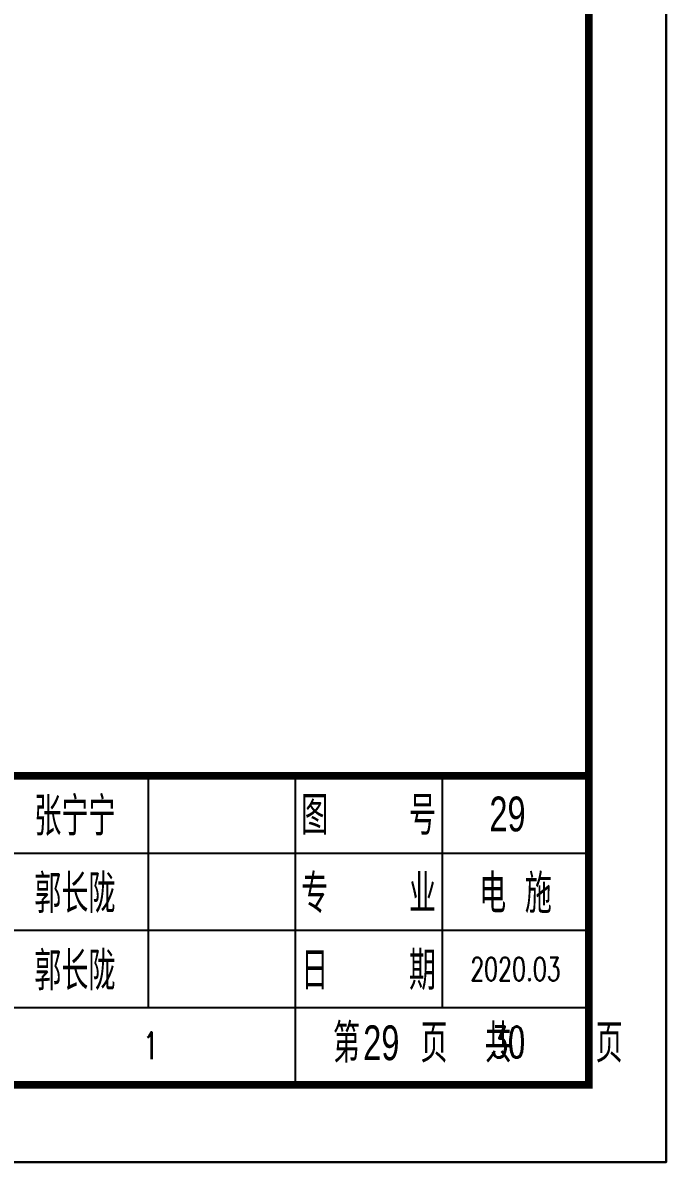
# Model space of a CAD drawing. Extents: x -55438775289 to -98440, y -7665632576 to 9496667396.
# Drawn here: x -120925 to -108440, y -221965 to -199854 of the extents above; entities that cross this region are included whole.
import ezdxf
from ezdxf.enums import TextEntityAlignment as Align

# ---------------------------------------------------------------- set-up
doc = ezdxf.new("R2010")
doc.units = 0
doc.header["$LTSCALE"] = 1000
doc.layers.add('FRAME', color=7, linetype='CONTINUOUS')
doc.layers.add('图号', color=7, linetype='CONTINUOUS')
doc.styles.add('DQ', font='chmltxt.shx', dxfattribs={"width": 0.7, "bigfont": 'chmlhz.shx'})
doc.styles.add('FRAME-3', font='romans.shx', dxfattribs={"width": 0.7, "bigfont": 'hztxt.shx'})

# ---------------------------------------------------------------- blocks, each defined once
blk = doc.blocks.new('a1')
at = {"layer": 'FRAME'}
for p, q in [((87520, 131240), (115320, 131240)), ((109620, 131240), (109620, 128240)), ((111520, 131240), (111520, 127240)), ((113420, 131240), (113420, 128240)), ((93120, 130240), (115320, 130240)), ((87520, 129240), (115320, 129240)), ((100120, 128240), (115320, 128240)), ((87520, 127240), (115320, 127240))]:
    blk.add_line(p, q, dxfattribs=at)
blk.add_lwpolyline([(32220, 126240), (116320, 126240), (116320, 185640), (32220, 185640)], close=True, dxfattribs=at)
at = {"layer": 'FRAME', "const_width": 100}
blk.add_lwpolyline([(34720, 127240), (115320, 127240), (115320, 184640), (34720, 184640)], close=True, dxfattribs=at)
blk.add_lwpolyline([(87520, 127240), (87520, 131240), (115320, 131240)], dxfattribs=at)
at = {"layer": 'FRAME', "style": 'FRAME-3', "width": 0.7}
for s, height, p in [('张宁宁', 500, (108670, 130740)), ('图    号', 500, (112470, 130740)), ('郭长陇', 500, (108670, 129740)), ('专    业', 500, (112470, 129740)), ('电 施', 500, (114370, 129740)), ('郭长陇', 500, (108670, 128740)), ('日    期', 500, (112470, 128740)), ('2020.03', 300, (114370, 128738)), ('1', 350, (109651, 127747))]:
    blk.add_text(s, height=height, dxfattribs=at).set_placement(p, align=Align.MIDDLE)
at = {"layer": 'FRAME', "style": 'FRAME-3'}
for s, height, width, p in [('第   页  共    页', 500, 0.7, (112009, 127530)), ('30', 400, 0.65, (114050, 127594))]:
    blk.add_text(s, height=height, dxfattribs=dict(at, width=width)).set_placement(p)
blk = doc.blocks.new('打印框')
at = {"layer": 'FRAME'}
blk.add_lwpolyline([(-894711, 340006), (-810611, 340006), (-810611, 280606), (-894711, 280606)], close=True, dxfattribs=at)

msp = doc.modelspace()

# ---------------------------------------------------------------- block references
at = {"layer": 'FRAME', "xscale": 1.5, "yscale": 1.5, "zscale": 1.5}
for name, p in [('a1', (-282920, -411325)), ('打印框', (1107477, -642874))]:
    msp.add_blockref(name, p, dxfattribs=at)

# ---------------------------------------------------------------- texts
at = {"layer": '图号', "style": 'DQ', "width": 0.7}
for p in [(-111871, -215207), (-114320, -219647)]:
    msp.add_text('29', height=675, dxfattribs=at).set_placement(p, align=Align.MIDDLE_LEFT)

doc.saveas('drawing.dxf')
